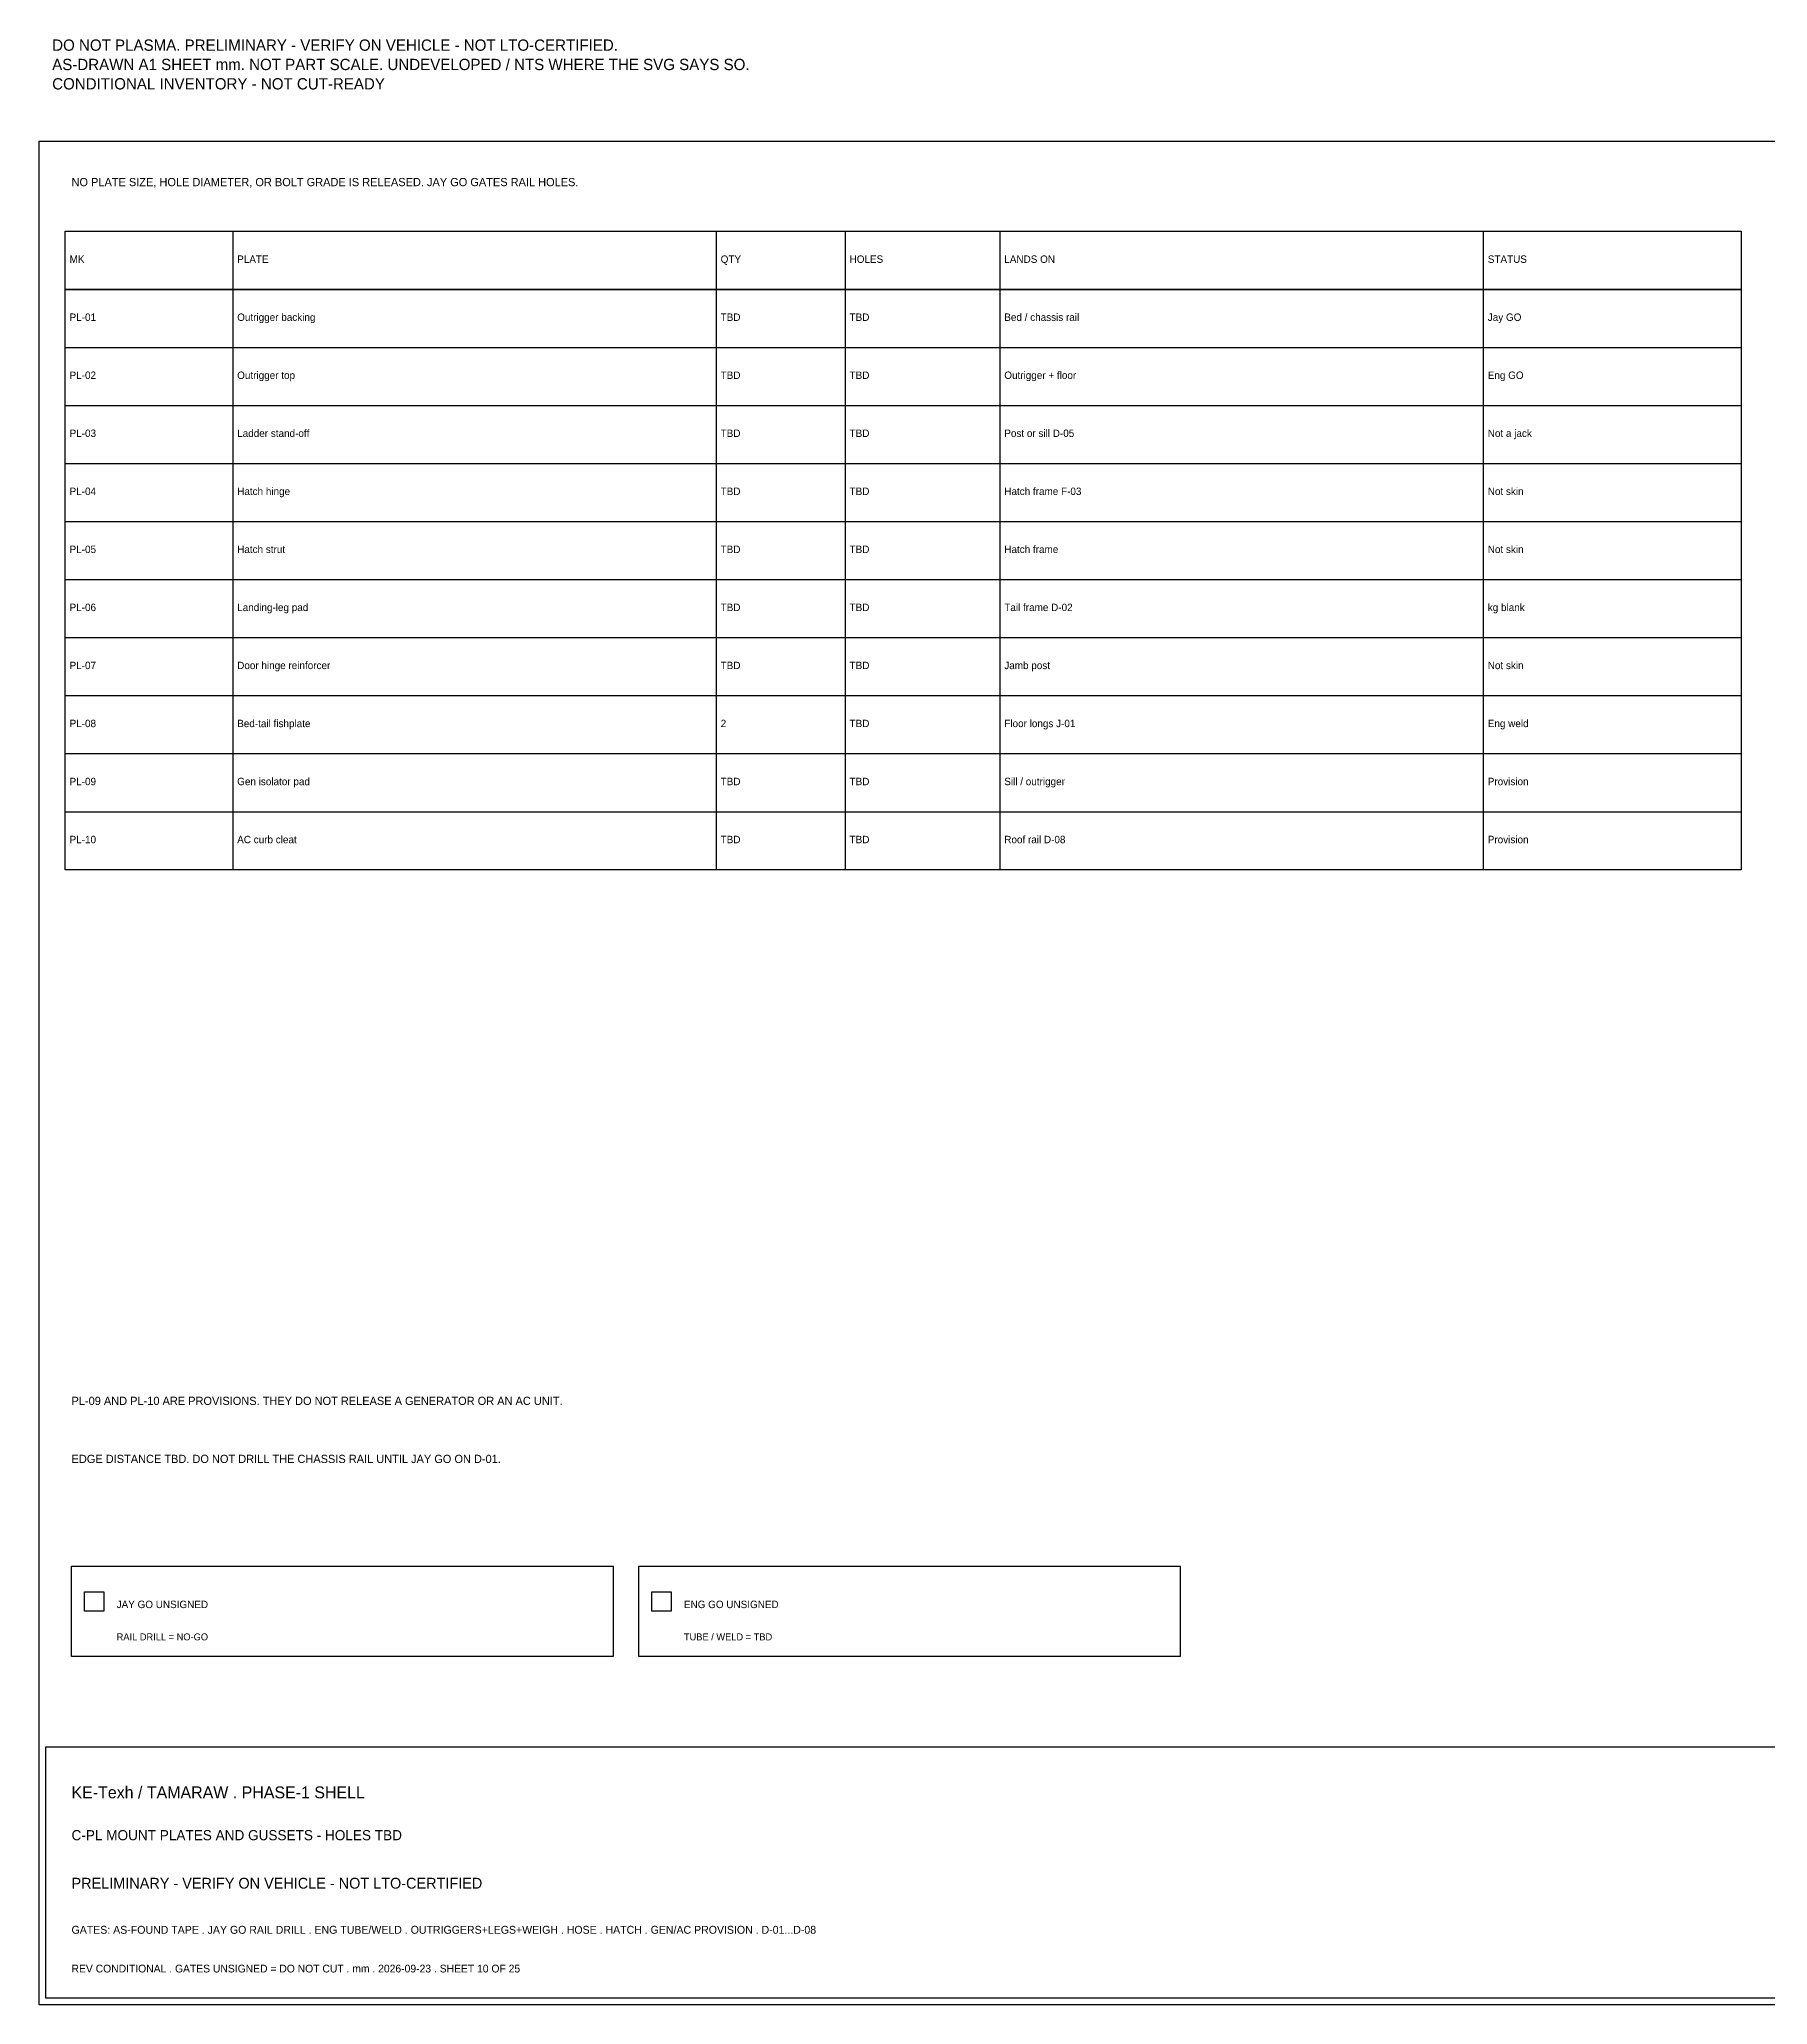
# Model space of a CAD drawing. Header units: millimetres. Extents: x 8 to 833, y 8 to 618.
# Drawn here: x 8 to 544, y 8 to 618 of the extents above; entities that cross this region are included whole.
import ezdxf

# ---------------------------------------------------------------- set-up
doc = ezdxf.new("R2010")
doc.units = ezdxf.units.MM

msp = doc.modelspace()

# ---------------------------------------------------------------- linework, layer by layer
at = {"layer": 'AS-DRAWN'}
for p, q in [((8, 586), (833, 586)), ((8, 8), (8, 586)), ((16, 558), (536, 558)), ((16, 360), (16, 558)), ((68, 558), (68, 360)), ((218, 558), (218, 360)), ((258, 558), (258, 360)), ((306, 558), (306, 360)), ((456, 558), (456, 360)), ((536, 558), (536, 360)), ((16, 540), (536, 540)), ((16, 522), (536, 522)), ((16, 504), (536, 504)), ((16, 486), (536, 486)), ((16, 468), (536, 468)), ((16, 450), (536, 450)), ((16, 432), (536, 432)), ((16, 414), (536, 414)), ((16, 396), (536, 396)), ((16, 378), (536, 378)), ((536, 360), (16, 360)), ((18, 144), (186, 144)), ((18, 116), (18, 144)), ((186, 144), (186, 116)), ((194, 144), (362, 144)), ((194, 116), (194, 144)), ((362, 144), (362, 116)), ((22, 136), (28, 136)), ((22, 130), (22, 136)), ((28, 136), (28, 130)), ((198, 136), (204, 136)), ((198, 130), (198, 136)), ((204, 136), (204, 130)), ((28, 130), (22, 130)), ((204, 130), (198, 130)), ((186, 116), (18, 116)), ((362, 116), (194, 116)), ((10, 88), (831, 88)), ((10, 10), (10, 88)), ((833, 8), (8, 8)), ((831, 10), (10, 10))]:
    msp.add_line(p, q, dxfattribs=at)
at = {"layer": 'FILL'}
for p, q in [((16, 558), (536, 558)), ((16, 540), (16, 558)), ((536, 558), (536, 540)), ((536, 540), (16, 540))]:
    msp.add_line(p, q, dxfattribs=at)

# ---------------------------------------------------------------- texts
at = {"layer": 'ANNOTATION'}
for s, height, p in [('NO PLATE SIZE, HOLE DIAMETER, OR BOLT GRADE IS RELEASED. JAY GO GATES RAIL HOLES.', 2.55, (18, 572)), ('MK', 2.3, (17.4, 548.22)), ('PLATE', 2.3, (69.4, 548.22)), ('QTY', 2.3, (219.4, 548.22)), ('HOLES', 2.3, (259.4, 548.22)), ('LANDS ON', 2.3, (307.4, 548.22)), ('STATUS', 2.3, (457.4, 548.22)), ('PL-01', 2.3, (17.4, 530.22)), ('Outrigger backing', 2.3, (69.4, 530.22)), ('TBD', 2.3, (219.4, 530.22)), ('TBD', 2.3, (259.4, 530.22)), ('Bed / chassis rail', 2.3, (307.4, 530.22)), ('Jay GO', 2.3, (457.4, 530.22)), ('PL-02', 2.3, (17.4, 512.22)), ('Outrigger top', 2.3, (69.4, 512.22)), ('TBD', 2.3, (219.4, 512.22)), ('TBD', 2.3, (259.4, 512.22)), ('Outrigger + floor', 2.3, (307.4, 512.22)), ('Eng GO', 2.3, (457.4, 512.22)), ('PL-03', 2.3, (17.4, 494.22)), ('Ladder stand-off', 2.3, (69.4, 494.22)), ('TBD', 2.3, (219.4, 494.22)), ('TBD', 2.3, (259.4, 494.22)), ('Post or sill D-05', 2.3, (307.4, 494.22)), ('Not a jack', 2.3, (457.4, 494.22)), ('PL-04', 2.3, (17.4, 476.22)), ('Hatch hinge', 2.3, (69.4, 476.22)), ('TBD', 2.3, (219.4, 476.22)), ('TBD', 2.3, (259.4, 476.22)), ('Hatch frame F-03', 2.3, (307.4, 476.22)), ('Not skin', 2.3, (457.4, 476.22)), ('PL-05', 2.3, (17.4, 458.22)), ('Hatch strut', 2.3, (69.4, 458.22)), ('TBD', 2.3, (219.4, 458.22)), ('TBD', 2.3, (259.4, 458.22)), ('Hatch frame', 2.3, (307.4, 458.22)), ('Not skin', 2.3, (457.4, 458.22)), ('PL-06', 2.3, (17.4, 440.22)), ('Landing-leg pad', 2.3, (69.4, 440.22)), ('TBD', 2.3, (219.4, 440.22)), ('TBD', 2.3, (259.4, 440.22)), ('Tail frame D-02', 2.3, (307.4, 440.22)), ('kg blank', 2.3, (457.4, 440.22)), ('PL-07', 2.3, (17.4, 422.22)), ('Door hinge reinforcer', 2.3, (69.4, 422.22)), ('TBD', 2.3, (219.4, 422.22)), ('TBD', 2.3, (259.4, 422.22)), ('Jamb post', 2.3, (307.4, 422.22)), ('Not skin', 2.3, (457.4, 422.22)), ('PL-08', 2.3, (17.4, 404.22)), ('Bed-tail fishplate', 2.3, (69.4, 404.22)), ('2', 2.3, (219.4, 404.22)), ('TBD', 2.3, (259.4, 404.22)), ('Floor longs J-01', 2.3, (307.4, 404.22)), ('Eng weld', 2.3, (457.4, 404.22)), ('PL-09', 2.3, (17.4, 386.22)), ('Gen isolator pad', 2.3, (69.4, 386.22)), ('TBD', 2.3, (219.4, 386.22)), ('TBD', 2.3, (259.4, 386.22)), ('Sill / outrigger', 2.3, (307.4, 386.22)), ('Provision', 2.3, (457.4, 386.22)), ('PL-10', 2.3, (17.4, 368.22)), ('AC curb cleat', 2.3, (69.4, 368.22)), ('TBD', 2.3, (219.4, 368.22)), ('TBD', 2.3, (259.4, 368.22)), ('Roof rail D-08', 2.3, (307.4, 368.22)), ('Provision', 2.3, (457.4, 368.22)), ('PL-09 AND PL-10 ARE PROVISIONS. THEY DO NOT RELEASE A GENERATOR OR AN AC UNIT.', 2.55, (18, 194)), ('EDGE DISTANCE TBD. DO NOT DRILL THE CHASSIS RAIL UNTIL JAY GO ON D-01.', 2.55, (18, 176)), ('JAY GO UNSIGNED', 2.3, (32, 131)), ('ENG GO UNSIGNED', 2.3, (208, 131)), ('RAIL DRILL = NO-GO', 2.15, (32, 121)), ('TUBE / WELD = TBD', 2.15, (208, 121)), ('KE-Texh / TAMARAW . PHASE-1 SHELL', 3.7, (18, 72)), ('C-PL MOUNT PLATES AND GUSSETS - HOLES TBD', 3.15, (18, 59)), ('PRELIMINARY - VERIFY ON VEHICLE - NOT LTO-CERTIFIED', 3.35, (18, 44)), ('GATES: AS-FOUND TAPE . JAY GO RAIL DRILL . ENG TUBE/WELD . OUTRIGGERS+LEGS+WEIGH . HOSE . HATCH . GEN/AC PROVISION . D-01...D-08', 2.45, (18, 30)), ('REV CONDITIONAL . GATES UNSIGNED = DO NOT CUT . mm . 2026-09-23 . SHEET 10 OF 25', 2.4, (18, 18))]:
    msp.add_text(s, height=height, dxfattribs=at).set_placement(p)
at = {"layer": 'STAMP'}
for s, p in [('DO NOT PLASMA. PRELIMINARY - VERIFY ON VEHICLE - NOT LTO-CERTIFIED.', (12, 614)), ('AS-DRAWN A1 SHEET mm. NOT PART SCALE. UNDEVELOPED / NTS WHERE THE SVG SAYS SO.', (12, 608)), ('CONDITIONAL INVENTORY - NOT CUT-READY', (12, 602))]:
    msp.add_text(s, height=3.5, dxfattribs=at).set_placement(p)

doc.saveas('drawing.dxf')
